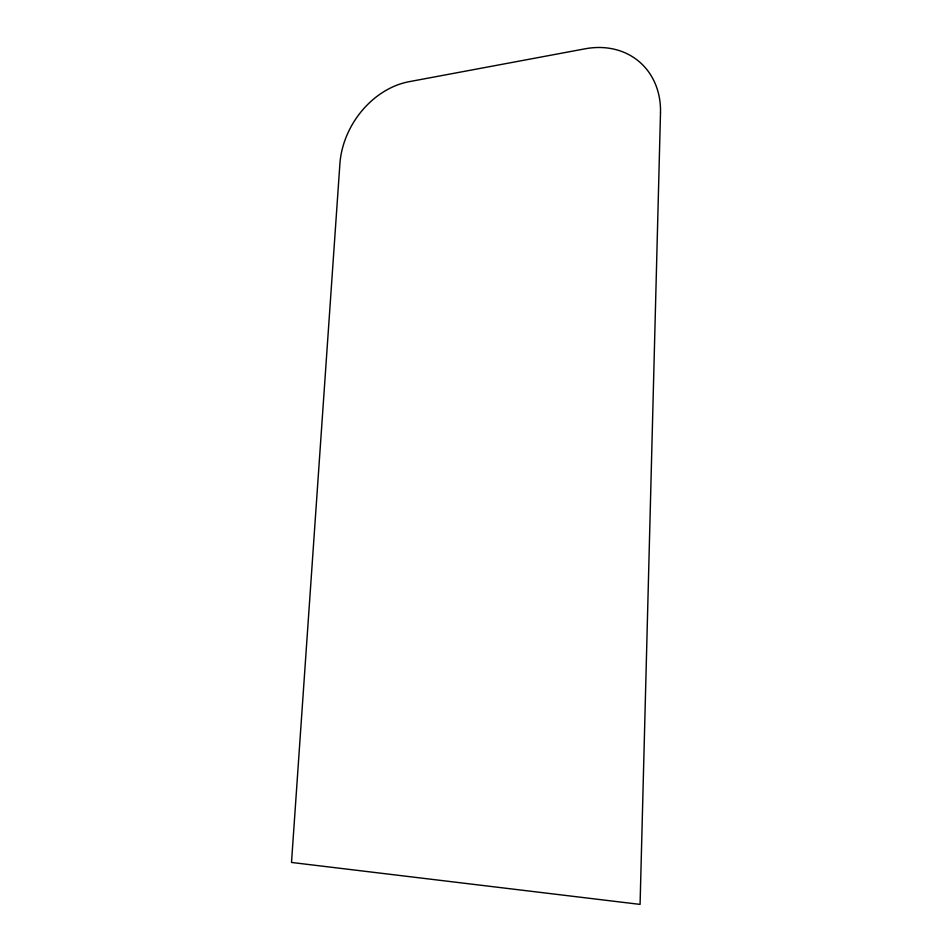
<?xml version="1.0" encoding="UTF-8"?>
<svg xmlns="http://www.w3.org/2000/svg" width="952" height="952" viewBox="0 0 952 952"><rect width="100%" height="100%" fill="white"/><g stroke="black" fill="none" stroke-linecap="round" stroke-linejoin="round"><path stroke-width="1.43" d="M660.498 112.836L640.077 904.4L291.502 862.452L339.888 163.911A77.743 61.571 -57.3 0 1 409.062 81.694L585.183 48.79A84.3 69.329 -49.2 0 1 660.498 112.836"/></g></svg>
